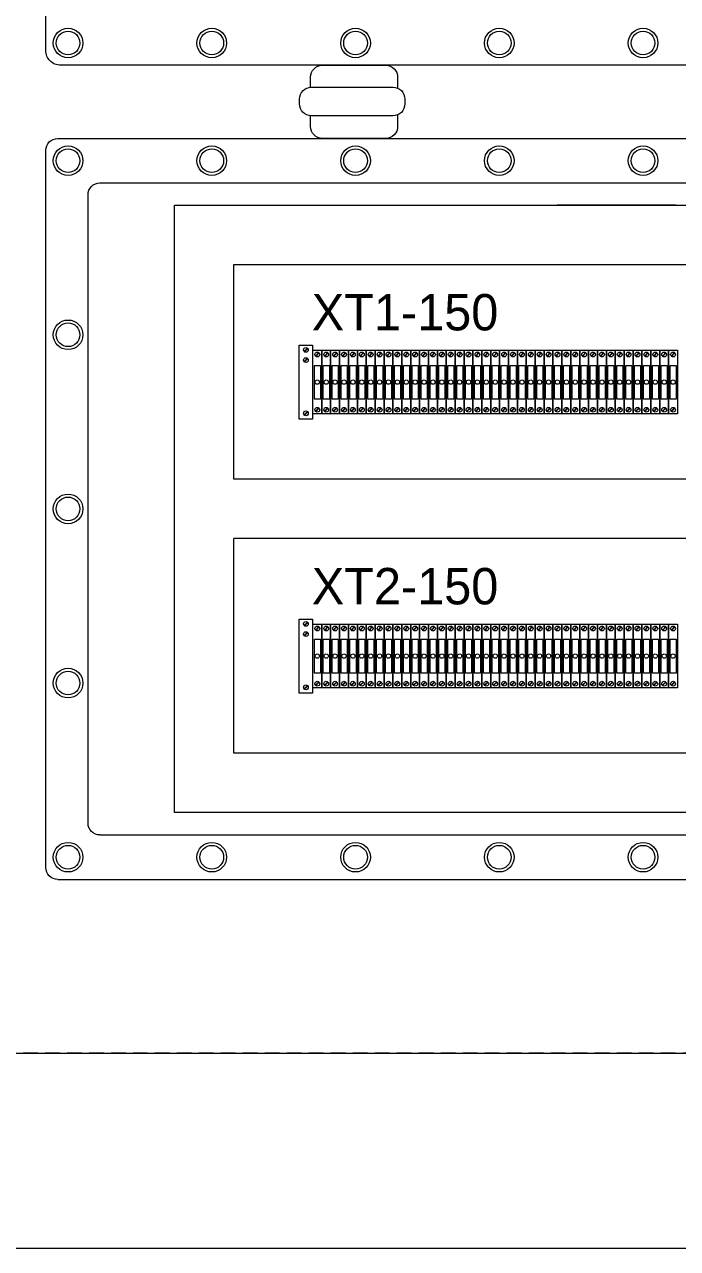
# Model space of a CAD drawing. Header units: millimetres. Extents: x 32721 to 72822, y 57624 to 123188.
# Drawn here: x 37730.1 to 37952.8, y 64730.5 to 65148 of the extents above; entities that cross this region are included whole.
import ezdxf

# ---------------------------------------------------------------- set-up
doc = ezdxf.new("R2010")
doc.units = ezdxf.units.MM
doc.header["$LTSCALE"] = 10
doc.linetypes.add('DASHED', pattern=[0.75, 0.5, -0.25])
for name, color, linetype, lineweight in [('1轮廓实线层', 7, 'Continuous', 18), ('2细线层', 4, 'Continuous', 18), ('6文字层', 3, 'Continuous', 18), ('图框层', 7, 'Continuous', 18)]:
    doc.layers.add(name, color=color, linetype=linetype, lineweight=lineweight)
doc.styles.add('样式 1', font='SIMYOU.TTF', dxfattribs={"width": 0.75})

msp = doc.modelspace()

# ---------------------------------------------------------------- linework, layer by layer
at = {"layer": '1轮廓实线层'}
for p, q in [((37755.85, 65093.94), (38425.01, 65093.94)), ((37781.26, 65086.3), (38399.6, 65086.3)), ((37781.26, 64879.2), (37781.26, 65086.3)), ((37952.26, 65086.3), (37911.82, 65086.3)), ((37801.48, 64992.85), (37801.48, 65066.08)), ((37801.48, 65066.08), (38379.38, 65066.08)), ((38379.38, 64992.85), (37801.48, 64992.85)), ((38379.38, 64972.64), (37801.48, 64972.64)), ((37801.48, 64899.41), (37801.48, 64972.64)), ((38177.22, 64899.41), (37801.48, 64899.41)), ((38379.38, 64899.41), (37801.48, 64899.41)), ((38399.6, 64879.2), (37781.26, 64879.2)), ((37952.26, 64879.2), (37911.82, 64879.2)), ((37755.85, 64871.56), (38425.01, 64871.56)), ((37741.45, 64856.39), (38440.94, 64856.39))]:
    msp.add_line(p, q, dxfattribs=at)
at = {"layer": '1轮廓实线层', "lineweight": 13}
for p, q in [((37823.83, 65038.61), (37828.38, 65038.61)), ((37823.83, 65013.34), (37823.83, 65038.61)), ((37825.47, 65036.45), (37826.64, 65037.61)), ((37825.58, 65036.35), (37826.74, 65037.51)), ((37828.38, 65038.61), (37828.38, 65013.34)), ((37825.47, 65032.98), (37826.64, 65034.14)), ((37825.58, 65032.87), (37826.74, 65034.03)), ((37828.49, 65015.13), (37828.49, 65036.86)), ((37828.49, 65036.86), (37831.52, 65036.86)), ((37829.37, 65034.89), (37830.53, 65036.05)), ((37829.47, 65034.79), (37830.64, 65035.95)), ((37831.52, 65036.86), (37831.52, 65015.13)), ((37831.52, 65036.86), (37834.55, 65036.86)), ((37831.52, 65015.13), (37831.52, 65036.86)), ((37832.41, 65034.89), (37833.57, 65036.05)), ((37832.51, 65034.79), (37833.67, 65035.95)), ((37834.55, 65036.86), (37834.55, 65015.13)), ((37834.55, 65036.86), (37837.59, 65036.86)), ((37834.55, 65015.13), (37834.55, 65036.86)), ((37835.44, 65034.89), (37836.6, 65036.05)), ((37835.54, 65034.79), (37836.7, 65035.95)), ((37837.59, 65036.86), (37837.59, 65015.13)), ((37837.59, 65036.86), (37840.62, 65036.86)), ((37837.59, 65015.13), (37837.59, 65036.86)), ((37838.47, 65034.89), (37839.63, 65036.05)), ((37838.57, 65034.79), (37839.74, 65035.95)), ((37840.62, 65036.86), (37840.62, 65015.13)), ((37840.62, 65036.86), (37843.65, 65036.86)), ((37840.62, 65015.13), (37840.62, 65036.86)), ((37841.51, 65034.89), (37842.67, 65036.05)), ((37841.61, 65034.79), (37842.77, 65035.95)), ((37843.65, 65036.86), (37843.65, 65015.13)), ((37843.65, 65036.86), (37846.69, 65036.86)), ((37843.65, 65015.13), (37843.65, 65036.86)), ((37844.54, 65034.89), (37845.7, 65036.05)), ((37844.64, 65034.79), (37845.8, 65035.95)), ((37846.69, 65036.86), (37846.69, 65015.13)), ((37846.69, 65036.86), (37849.72, 65036.86)), ((37846.69, 65015.13), (37846.69, 65036.86)), ((37847.57, 65034.89), (37848.73, 65036.05)), ((37847.67, 65034.79), (37848.84, 65035.95)), ((37849.72, 65036.86), (37849.72, 65015.13)), ((37849.72, 65036.86), (37852.75, 65036.86)), ((37849.72, 65015.13), (37849.72, 65036.86)), ((37850.61, 65034.89), (37851.77, 65036.05)), ((37850.71, 65034.79), (37851.87, 65035.95)), ((37852.75, 65036.86), (37852.75, 65015.13)), ((37852.75, 65036.86), (37855.79, 65036.86)), ((37852.75, 65015.13), (37852.75, 65036.86)), ((37853.64, 65034.89), (37854.8, 65036.05)), ((37853.74, 65034.79), (37854.9, 65035.95)), ((37855.79, 65036.86), (37855.79, 65015.13)), ((37855.79, 65036.86), (37858.82, 65036.86)), ((37855.79, 65015.13), (37855.79, 65036.86)), ((37856.67, 65034.89), (37857.83, 65036.05)), ((37856.77, 65034.79), (37857.93, 65035.95)), ((37858.82, 65036.86), (37858.82, 65015.13)), ((37858.82, 65036.86), (37861.85, 65036.86)), ((37858.82, 65015.13), (37858.82, 65036.86)), ((37859.7, 65034.89), (37860.87, 65036.05)), ((37859.81, 65034.79), (37860.97, 65035.95)), ((37861.85, 65036.86), (37861.85, 65015.13)), ((37861.85, 65036.86), (37864.89, 65036.86)), ((37861.85, 65015.13), (37861.85, 65036.86)), ((37862.74, 65034.89), (37863.9, 65036.05)), ((37862.84, 65034.79), (37864, 65035.95)), ((37864.89, 65036.86), (37864.89, 65015.13)), ((37864.89, 65036.86), (37867.92, 65036.86)), ((37864.89, 65015.13), (37864.89, 65036.86)), ((37865.77, 65034.89), (37866.93, 65036.05)), ((37865.87, 65034.79), (37867.03, 65035.95)), ((37867.92, 65036.86), (37867.92, 65015.13)), ((37867.92, 65036.86), (37870.95, 65036.86)), ((37867.92, 65015.13), (37867.92, 65036.86)), ((37868.8, 65034.89), (37869.97, 65036.05)), ((37868.91, 65034.79), (37870.07, 65035.95)), ((37870.95, 65036.86), (37870.95, 65015.13)), ((37870.95, 65036.86), (37873.98, 65036.86)), ((37870.95, 65015.13), (37870.95, 65036.86)), ((37871.84, 65034.89), (37873, 65036.05)), ((37871.94, 65034.79), (37873.1, 65035.95)), ((37873.98, 65036.86), (37873.98, 65015.13)), ((37873.99, 65036.86), (37877.02, 65036.86)), ((37873.99, 65015.13), (37873.99, 65036.86)), ((37874.87, 65034.89), (37876.03, 65036.05)), ((37874.97, 65034.79), (37876.13, 65035.95)), ((37877.02, 65036.86), (37877.02, 65015.13)), ((37877.02, 65036.86), (37880.05, 65036.86)), ((37877.02, 65015.13), (37877.02, 65036.86)), ((37877.9, 65034.89), (37879.06, 65036.05)), ((37878.01, 65034.79), (37879.17, 65035.95)), ((37880.05, 65036.86), (37880.05, 65015.13)), ((37880.05, 65036.86), (37883.08, 65036.86)), ((37880.05, 65015.13), (37880.05, 65036.86)), ((37880.94, 65034.89), (37882.1, 65036.05)), ((37881.04, 65034.79), (37882.2, 65035.95)), ((37883.08, 65036.86), (37883.08, 65015.13)), ((37883.09, 65036.86), (37886.12, 65036.86)), ((37883.09, 65015.13), (37883.09, 65036.86)), ((37883.97, 65034.89), (37885.13, 65036.05)), ((37884.07, 65034.79), (37885.23, 65035.95)), ((37886.12, 65036.86), (37886.12, 65015.13)), ((37886.12, 65036.86), (37889.15, 65036.86)), ((37886.12, 65015.13), (37886.12, 65036.86)), ((37887, 65034.89), (37888.16, 65036.05)), ((37887.1, 65034.79), (37888.27, 65035.95)), ((37889.15, 65036.86), (37889.15, 65015.13)), ((37889.15, 65036.86), (37892.18, 65036.86)), ((37889.15, 65015.13), (37889.15, 65036.86)), ((37890.04, 65034.89), (37891.2, 65036.05)), ((37890.14, 65034.79), (37891.3, 65035.95)), ((37892.18, 65036.86), (37892.18, 65015.13)), ((37892.18, 65036.86), (37895.22, 65036.86)), ((37892.18, 65015.13), (37892.18, 65036.86)), ((37893.07, 65034.89), (37894.23, 65036.05)), ((37893.17, 65034.79), (37894.33, 65035.95)), ((37895.22, 65036.86), (37895.22, 65015.13)), ((37895.22, 65036.86), (37898.25, 65036.86)), ((37895.22, 65015.13), (37895.22, 65036.86)), ((37896.1, 65034.89), (37897.26, 65036.05)), ((37896.2, 65034.79), (37897.37, 65035.95)), ((37898.25, 65036.86), (37898.25, 65015.13)), ((37898.25, 65036.86), (37901.28, 65036.86)), ((37898.25, 65015.13), (37898.25, 65036.86)), ((37899.14, 65034.89), (37900.3, 65036.05)), ((37899.24, 65034.79), (37900.4, 65035.95)), ((37901.28, 65036.86), (37901.28, 65015.13)), ((37901.28, 65036.86), (37904.32, 65036.86)), ((37901.28, 65015.13), (37901.28, 65036.86)), ((37902.17, 65034.89), (37903.33, 65036.05)), ((37902.27, 65034.79), (37903.43, 65035.95)), ((37904.32, 65036.86), (37904.32, 65015.13)), ((37904.32, 65036.86), (37907.35, 65036.86)), ((37904.32, 65015.13), (37904.32, 65036.86)), ((37905.2, 65034.89), (37906.36, 65036.05)), ((37905.3, 65034.79), (37906.47, 65035.95)), ((37907.35, 65036.86), (37907.35, 65015.13)), ((37907.35, 65036.86), (37910.38, 65036.86)), ((37907.35, 65015.13), (37907.35, 65036.86)), ((37908.23, 65034.89), (37909.4, 65036.05)), ((37908.34, 65034.79), (37909.5, 65035.95)), ((37910.38, 65036.86), (37910.38, 65015.13)), ((37910.38, 65036.86), (37913.42, 65036.86)), ((37910.38, 65015.13), (37910.38, 65036.86)), ((37911.27, 65034.89), (37912.43, 65036.05)), ((37911.37, 65034.79), (37912.53, 65035.95)), ((37913.42, 65036.86), (37913.42, 65015.13)), ((37913.42, 65036.86), (37916.45, 65036.86)), ((37913.42, 65015.13), (37913.42, 65036.86)), ((37914.3, 65034.89), (37915.46, 65036.05)), ((37914.4, 65034.79), (37915.56, 65035.95)), ((37916.45, 65036.86), (37916.45, 65015.13)), ((37916.45, 65036.86), (37919.48, 65036.86)), ((37916.45, 65015.13), (37916.45, 65036.86)), ((37917.33, 65034.89), (37918.5, 65036.05)), ((37917.44, 65034.79), (37918.6, 65035.95)), ((37919.48, 65036.86), (37919.48, 65015.13)), ((37919.48, 65036.86), (37922.52, 65036.86)), ((37919.48, 65015.13), (37919.48, 65036.86)), ((37920.37, 65034.89), (37921.53, 65036.05)), ((37920.47, 65034.79), (37921.63, 65035.95)), ((37922.52, 65036.86), (37922.52, 65015.13)), ((37922.52, 65036.86), (37925.55, 65036.86)), ((37922.52, 65015.13), (37922.52, 65036.86)), ((37923.4, 65034.89), (37924.56, 65036.05)), ((37923.5, 65034.79), (37924.66, 65035.95)), ((37925.55, 65036.86), (37925.55, 65015.13)), ((37925.55, 65036.86), (37928.58, 65036.86)), ((37925.55, 65015.13), (37925.55, 65036.86)), ((37926.43, 65034.89), (37927.6, 65036.05)), ((37926.54, 65034.79), (37927.7, 65035.95)), ((37928.58, 65036.86), (37928.58, 65015.13)), ((37928.58, 65036.86), (37931.61, 65036.86)), ((37928.58, 65015.13), (37928.58, 65036.86)), ((37929.47, 65034.89), (37930.63, 65036.05)), ((37929.57, 65034.79), (37930.73, 65035.95)), ((37931.61, 65036.86), (37931.61, 65015.13)), ((37931.62, 65036.86), (37934.65, 65036.86)), ((37931.62, 65015.13), (37931.62, 65036.86)), ((37932.5, 65034.89), (37933.66, 65036.05)), ((37932.6, 65034.79), (37933.76, 65035.95)), ((37934.65, 65036.86), (37934.65, 65015.13)), ((37934.65, 65036.86), (37937.68, 65036.86)), ((37934.65, 65015.13), (37934.65, 65036.86)), ((37935.53, 65034.89), (37936.69, 65036.05)), ((37935.64, 65034.79), (37936.8, 65035.95)), ((37937.68, 65036.86), (37937.68, 65015.13)), ((37937.68, 65036.86), (37940.71, 65036.86)), ((37937.68, 65015.13), (37937.68, 65036.86)), ((37938.57, 65034.89), (37939.73, 65036.05)), ((37938.67, 65034.79), (37939.83, 65035.95)), ((37940.71, 65036.86), (37940.71, 65015.13)), ((37940.71, 65036.86), (37943.75, 65036.86)), ((37940.71, 65015.13), (37940.71, 65036.86)), ((37941.6, 65034.89), (37942.76, 65036.05)), ((37941.7, 65034.79), (37942.86, 65035.95)), ((37943.75, 65036.86), (37943.75, 65015.13)), ((37943.75, 65036.86), (37946.78, 65036.86)), ((37943.75, 65015.13), (37943.75, 65036.86)), ((37944.63, 65034.89), (37945.79, 65036.05)), ((37944.73, 65034.79), (37945.9, 65035.95)), ((37946.78, 65036.86), (37946.78, 65015.13)), ((37946.78, 65036.86), (37949.81, 65036.86)), ((37946.78, 65015.13), (37946.78, 65036.86)), ((37947.67, 65034.89), (37948.83, 65036.05)), ((37947.77, 65034.79), (37948.93, 65035.95)), ((37949.81, 65036.86), (37949.81, 65015.13)), ((37949.81, 65036.86), (37952.85, 65036.86)), ((37949.81, 65015.13), (37949.81, 65036.86)), ((37950.7, 65034.89), (37951.86, 65036.05)), ((37950.8, 65034.79), (37951.96, 65035.95)), ((37952.85, 65036.86), (37952.85, 65015.13)), ((37829.37, 65016.04), (37830.53, 65017.2)), ((37829.47, 65015.94), (37830.64, 65017.1)), ((37832.41, 65016.04), (37833.57, 65017.2)), ((37832.51, 65015.94), (37833.67, 65017.1)), ((37835.44, 65016.04), (37836.6, 65017.2)), ((37835.54, 65015.94), (37836.7, 65017.1)), ((37838.47, 65016.04), (37839.63, 65017.2)), ((37838.57, 65015.94), (37839.74, 65017.1)), ((37841.51, 65016.04), (37842.67, 65017.2)), ((37841.61, 65015.94), (37842.77, 65017.1)), ((37844.54, 65016.04), (37845.7, 65017.2)), ((37844.64, 65015.94), (37845.8, 65017.1)), ((37847.57, 65016.04), (37848.73, 65017.2)), ((37847.67, 65015.94), (37848.84, 65017.1)), ((37850.61, 65016.04), (37851.77, 65017.2)), ((37850.71, 65015.94), (37851.87, 65017.1)), ((37853.64, 65016.04), (37854.8, 65017.2)), ((37853.74, 65015.94), (37854.9, 65017.1)), ((37856.67, 65016.04), (37857.83, 65017.2)), ((37856.77, 65015.94), (37857.93, 65017.1)), ((37859.7, 65016.04), (37860.87, 65017.2)), ((37859.81, 65015.94), (37860.97, 65017.1)), ((37862.74, 65016.04), (37863.9, 65017.2)), ((37862.84, 65015.94), (37864, 65017.1)), ((37865.77, 65016.04), (37866.93, 65017.2)), ((37865.87, 65015.94), (37867.03, 65017.1)), ((37868.8, 65016.04), (37869.97, 65017.2)), ((37868.91, 65015.94), (37870.07, 65017.1)), ((37871.84, 65016.04), (37873, 65017.2)), ((37871.94, 65015.94), (37873.1, 65017.1)), ((37874.87, 65016.04), (37876.03, 65017.2)), ((37874.97, 65015.94), (37876.13, 65017.1)), ((37877.9, 65016.04), (37879.06, 65017.2)), ((37878.01, 65015.94), (37879.17, 65017.1)), ((37880.94, 65016.04), (37882.1, 65017.2)), ((37881.04, 65015.94), (37882.2, 65017.1)), ((37883.97, 65016.04), (37885.13, 65017.2)), ((37884.07, 65015.94), (37885.23, 65017.1)), ((37887, 65016.04), (37888.16, 65017.2)), ((37887.1, 65015.94), (37888.27, 65017.1)), ((37890.04, 65016.04), (37891.2, 65017.2)), ((37890.14, 65015.94), (37891.3, 65017.1)), ((37893.07, 65016.04), (37894.23, 65017.2)), ((37893.17, 65015.94), (37894.33, 65017.1)), ((37896.1, 65016.04), (37897.26, 65017.2)), ((37896.2, 65015.94), (37897.37, 65017.1)), ((37899.14, 65016.04), (37900.3, 65017.2)), ((37899.24, 65015.94), (37900.4, 65017.1)), ((37902.17, 65016.04), (37903.33, 65017.2)), ((37902.27, 65015.94), (37903.43, 65017.1)), ((37905.2, 65016.04), (37906.36, 65017.2)), ((37905.3, 65015.94), (37906.47, 65017.1)), ((37908.23, 65016.04), (37909.4, 65017.2)), ((37908.34, 65015.94), (37909.5, 65017.1)), ((37911.27, 65016.04), (37912.43, 65017.2)), ((37911.37, 65015.94), (37912.53, 65017.1)), ((37914.3, 65016.04), (37915.46, 65017.2)), ((37914.4, 65015.94), (37915.56, 65017.1)), ((37917.33, 65016.04), (37918.5, 65017.2)), ((37917.44, 65015.94), (37918.6, 65017.1)), ((37920.37, 65016.04), (37921.53, 65017.2)), ((37920.47, 65015.94), (37921.63, 65017.1)), ((37923.4, 65016.04), (37924.56, 65017.2)), ((37923.5, 65015.94), (37924.66, 65017.1)), ((37926.43, 65016.04), (37927.6, 65017.2)), ((37926.54, 65015.94), (37927.7, 65017.1)), ((37929.47, 65016.04), (37930.63, 65017.2)), ((37929.57, 65015.94), (37930.73, 65017.1)), ((37932.5, 65016.04), (37933.66, 65017.2)), ((37932.6, 65015.94), (37933.76, 65017.1)), ((37935.53, 65016.04), (37936.69, 65017.2)), ((37935.64, 65015.94), (37936.8, 65017.1)), ((37938.57, 65016.04), (37939.73, 65017.2)), ((37938.67, 65015.94), (37939.83, 65017.1)), ((37941.6, 65016.04), (37942.76, 65017.2)), ((37941.7, 65015.94), (37942.86, 65017.1)), ((37944.63, 65016.04), (37945.79, 65017.2)), ((37944.73, 65015.94), (37945.9, 65017.1)), ((37947.67, 65016.04), (37948.83, 65017.2)), ((37947.77, 65015.94), (37948.93, 65017.1)), ((37950.7, 65016.04), (37951.86, 65017.2)), ((37950.8, 65015.94), (37951.96, 65017.1)), ((37828.38, 65013.34), (37823.83, 65013.34)), ((37825.47, 65014.81), (37826.64, 65015.97)), ((37825.58, 65014.71), (37826.74, 65015.87)), ((37831.52, 65015.13), (37828.49, 65015.13)), ((37834.55, 65015.13), (37831.52, 65015.13)), ((37837.59, 65015.13), (37834.55, 65015.13)), ((37840.62, 65015.13), (37837.59, 65015.13)), ((37843.65, 65015.13), (37840.62, 65015.13)), ((37846.69, 65015.13), (37843.65, 65015.13)), ((37849.72, 65015.13), (37846.69, 65015.13)), ((37852.75, 65015.13), (37849.72, 65015.13)), ((37855.79, 65015.13), (37852.75, 65015.13)), ((37858.82, 65015.13), (37855.79, 65015.13)), ((37861.85, 65015.13), (37858.82, 65015.13)), ((37864.89, 65015.13), (37861.85, 65015.13)), ((37867.92, 65015.13), (37864.89, 65015.13)), ((37870.95, 65015.13), (37867.92, 65015.13)), ((37873.98, 65015.13), (37870.95, 65015.13)), ((37877.02, 65015.13), (37873.99, 65015.13)), ((37880.05, 65015.13), (37877.02, 65015.13)), ((37883.08, 65015.13), (37880.05, 65015.13)), ((37886.12, 65015.13), (37883.09, 65015.13)), ((37889.15, 65015.13), (37886.12, 65015.13)), ((37892.18, 65015.13), (37889.15, 65015.13)), ((37895.22, 65015.13), (37892.18, 65015.13)), ((37898.25, 65015.13), (37895.22, 65015.13)), ((37901.28, 65015.13), (37898.25, 65015.13)), ((37904.32, 65015.13), (37901.28, 65015.13)), ((37907.35, 65015.13), (37904.32, 65015.13)), ((37910.38, 65015.13), (37907.35, 65015.13)), ((37913.42, 65015.13), (37910.38, 65015.13)), ((37916.45, 65015.13), (37913.42, 65015.13)), ((37919.48, 65015.13), (37916.45, 65015.13)), ((37922.52, 65015.13), (37919.48, 65015.13)), ((37925.55, 65015.13), (37922.52, 65015.13)), ((37928.58, 65015.13), (37925.55, 65015.13)), ((37931.61, 65015.13), (37928.58, 65015.13)), ((37934.65, 65015.13), (37931.62, 65015.13)), ((37937.68, 65015.13), (37934.65, 65015.13)), ((37940.71, 65015.13), (37937.68, 65015.13)), ((37943.75, 65015.13), (37940.71, 65015.13)), ((37946.78, 65015.13), (37943.75, 65015.13)), ((37949.81, 65015.13), (37946.78, 65015.13)), ((37952.85, 65015.13), (37949.81, 65015.13)), ((37823.83, 64945.16), (37828.38, 64945.16)), ((37823.83, 64919.89), (37823.83, 64945.16)), ((37825.47, 64943.01), (37826.64, 64944.17)), ((37825.58, 64942.91), (37826.74, 64944.07)), ((37828.38, 64945.16), (37828.38, 64919.89)), ((37828.49, 64921.69), (37828.49, 64943.42)), ((37828.49, 64943.42), (37831.52, 64943.42)), ((37829.37, 64941.45), (37830.53, 64942.61)), ((37829.47, 64941.34), (37830.64, 64942.51)), ((37831.52, 64943.42), (37831.52, 64921.69)), ((37831.52, 64943.42), (37834.55, 64943.42)), ((37831.52, 64921.69), (37831.52, 64943.42)), ((37832.41, 64941.45), (37833.57, 64942.61)), ((37832.51, 64941.34), (37833.67, 64942.51)), ((37834.55, 64943.42), (37834.55, 64921.69)), ((37834.55, 64943.42), (37837.59, 64943.42)), ((37834.55, 64921.69), (37834.55, 64943.42)), ((37835.44, 64941.45), (37836.6, 64942.61)), ((37835.54, 64941.34), (37836.7, 64942.51)), ((37837.59, 64943.42), (37837.59, 64921.69)), ((37837.59, 64943.42), (37840.62, 64943.42)), ((37837.59, 64921.69), (37837.59, 64943.42)), ((37838.47, 64941.45), (37839.63, 64942.61)), ((37838.57, 64941.34), (37839.74, 64942.51)), ((37840.62, 64943.42), (37840.62, 64921.69)), ((37840.62, 64943.42), (37843.65, 64943.42)), ((37840.62, 64921.69), (37840.62, 64943.42)), ((37841.51, 64941.45), (37842.67, 64942.61)), ((37841.61, 64941.34), (37842.77, 64942.51)), ((37843.65, 64943.42), (37843.65, 64921.69)), ((37843.65, 64943.42), (37846.69, 64943.42)), ((37843.65, 64921.69), (37843.65, 64943.42)), ((37844.54, 64941.45), (37845.7, 64942.61)), ((37844.64, 64941.34), (37845.8, 64942.51)), ((37846.69, 64943.42), (37846.69, 64921.69)), ((37846.69, 64943.42), (37849.72, 64943.42)), ((37846.69, 64921.69), (37846.69, 64943.42)), ((37847.57, 64941.45), (37848.73, 64942.61)), ((37847.67, 64941.34), (37848.84, 64942.51)), ((37849.72, 64943.42), (37849.72, 64921.69)), ((37849.72, 64943.42), (37852.75, 64943.42)), ((37849.72, 64921.69), (37849.72, 64943.42)), ((37850.61, 64941.45), (37851.77, 64942.61)), ((37850.71, 64941.34), (37851.87, 64942.51)), ((37852.75, 64943.42), (37852.75, 64921.69)), ((37852.75, 64943.42), (37855.79, 64943.42)), ((37852.75, 64921.69), (37852.75, 64943.42)), ((37853.64, 64941.45), (37854.8, 64942.61)), ((37853.74, 64941.34), (37854.9, 64942.51)), ((37855.79, 64943.42), (37855.79, 64921.69)), ((37855.79, 64943.42), (37858.82, 64943.42)), ((37855.79, 64921.69), (37855.79, 64943.42)), ((37856.67, 64941.45), (37857.83, 64942.61)), ((37856.77, 64941.34), (37857.93, 64942.51)), ((37858.82, 64943.42), (37858.82, 64921.69)), ((37858.82, 64943.42), (37861.85, 64943.42)), ((37858.82, 64921.69), (37858.82, 64943.42)), ((37859.7, 64941.45), (37860.87, 64942.61)), ((37859.81, 64941.34), (37860.97, 64942.51)), ((37861.85, 64943.42), (37861.85, 64921.69)), ((37861.85, 64943.42), (37864.89, 64943.42)), ((37861.85, 64921.69), (37861.85, 64943.42)), ((37862.74, 64941.45), (37863.9, 64942.61)), ((37862.84, 64941.34), (37864, 64942.51)), ((37864.89, 64943.42), (37864.89, 64921.69)), ((37864.89, 64943.42), (37867.92, 64943.42)), ((37864.89, 64921.69), (37864.89, 64943.42)), ((37865.77, 64941.45), (37866.93, 64942.61)), ((37865.87, 64941.34), (37867.03, 64942.51)), ((37867.92, 64943.42), (37867.92, 64921.69)), ((37867.92, 64943.42), (37870.95, 64943.42)), ((37867.92, 64921.69), (37867.92, 64943.42)), ((37868.8, 64941.45), (37869.97, 64942.61)), ((37868.91, 64941.34), (37870.07, 64942.51)), ((37870.95, 64943.42), (37870.95, 64921.69)), ((37870.95, 64943.42), (37873.98, 64943.42)), ((37870.95, 64921.69), (37870.95, 64943.42)), ((37871.84, 64941.45), (37873, 64942.61)), ((37871.94, 64941.34), (37873.1, 64942.51)), ((37873.98, 64943.42), (37873.98, 64921.69)), ((37873.99, 64943.42), (37877.02, 64943.42)), ((37873.99, 64921.69), (37873.99, 64943.42)), ((37874.87, 64941.45), (37876.03, 64942.61)), ((37874.97, 64941.34), (37876.13, 64942.51)), ((37877.02, 64943.42), (37877.02, 64921.69)), ((37877.02, 64943.42), (37880.05, 64943.42)), ((37877.02, 64921.69), (37877.02, 64943.42)), ((37877.9, 64941.45), (37879.06, 64942.61)), ((37878.01, 64941.34), (37879.17, 64942.51)), ((37880.05, 64943.42), (37880.05, 64921.69)), ((37880.05, 64943.42), (37883.08, 64943.42)), ((37880.05, 64921.69), (37880.05, 64943.42)), ((37880.94, 64941.45), (37882.1, 64942.61)), ((37881.04, 64941.34), (37882.2, 64942.51)), ((37883.08, 64943.42), (37883.08, 64921.69)), ((37883.09, 64943.42), (37886.12, 64943.42)), ((37883.09, 64921.69), (37883.09, 64943.42)), ((37883.97, 64941.45), (37885.13, 64942.61)), ((37884.07, 64941.34), (37885.23, 64942.51)), ((37886.12, 64943.42), (37886.12, 64921.69)), ((37886.12, 64943.42), (37889.15, 64943.42)), ((37886.12, 64921.69), (37886.12, 64943.42)), ((37887, 64941.45), (37888.16, 64942.61)), ((37887.1, 64941.34), (37888.27, 64942.51)), ((37889.15, 64943.42), (37889.15, 64921.69)), ((37889.15, 64943.42), (37892.18, 64943.42)), ((37889.15, 64921.69), (37889.15, 64943.42)), ((37890.04, 64941.45), (37891.2, 64942.61)), ((37890.14, 64941.34), (37891.3, 64942.51)), ((37892.18, 64943.42), (37892.18, 64921.69)), ((37892.18, 64943.42), (37895.22, 64943.42)), ((37892.18, 64921.69), (37892.18, 64943.42)), ((37893.07, 64941.45), (37894.23, 64942.61)), ((37893.17, 64941.34), (37894.33, 64942.51)), ((37895.22, 64943.42), (37895.22, 64921.69)), ((37895.22, 64943.42), (37898.25, 64943.42)), ((37895.22, 64921.69), (37895.22, 64943.42)), ((37896.1, 64941.45), (37897.26, 64942.61)), ((37896.2, 64941.34), (37897.37, 64942.51)), ((37898.25, 64943.42), (37898.25, 64921.69)), ((37898.25, 64943.42), (37901.28, 64943.42)), ((37898.25, 64921.69), (37898.25, 64943.42)), ((37899.14, 64941.45), (37900.3, 64942.61)), ((37899.24, 64941.34), (37900.4, 64942.51)), ((37901.28, 64943.42), (37901.28, 64921.69)), ((37901.28, 64943.42), (37904.32, 64943.42)), ((37901.28, 64921.69), (37901.28, 64943.42)), ((37902.17, 64941.45), (37903.33, 64942.61)), ((37902.27, 64941.34), (37903.43, 64942.51)), ((37904.32, 64943.42), (37904.32, 64921.69)), ((37904.32, 64943.42), (37907.35, 64943.42)), ((37904.32, 64921.69), (37904.32, 64943.42)), ((37905.2, 64941.45), (37906.36, 64942.61)), ((37905.3, 64941.34), (37906.47, 64942.51)), ((37907.35, 64943.42), (37907.35, 64921.69)), ((37907.35, 64943.42), (37910.38, 64943.42)), ((37907.35, 64921.69), (37907.35, 64943.42)), ((37908.23, 64941.45), (37909.4, 64942.61)), ((37908.34, 64941.34), (37909.5, 64942.51)), ((37910.38, 64943.42), (37910.38, 64921.69)), ((37910.38, 64943.42), (37913.42, 64943.42)), ((37910.38, 64921.69), (37910.38, 64943.42)), ((37911.27, 64941.45), (37912.43, 64942.61)), ((37911.37, 64941.34), (37912.53, 64942.51)), ((37913.42, 64943.42), (37913.42, 64921.69)), ((37913.42, 64943.42), (37916.45, 64943.42)), ((37913.42, 64921.69), (37913.42, 64943.42)), ((37914.3, 64941.45), (37915.46, 64942.61)), ((37914.4, 64941.34), (37915.56, 64942.51)), ((37916.45, 64943.42), (37916.45, 64921.69)), ((37916.45, 64943.42), (37919.48, 64943.42)), ((37916.45, 64921.69), (37916.45, 64943.42)), ((37917.33, 64941.45), (37918.5, 64942.61)), ((37917.44, 64941.34), (37918.6, 64942.51)), ((37919.48, 64943.42), (37919.48, 64921.69)), ((37919.48, 64943.42), (37922.52, 64943.42)), ((37919.48, 64921.69), (37919.48, 64943.42)), ((37920.37, 64941.45), (37921.53, 64942.61)), ((37920.47, 64941.34), (37921.63, 64942.51)), ((37922.52, 64943.42), (37922.52, 64921.69)), ((37922.52, 64943.42), (37925.55, 64943.42)), ((37922.52, 64921.69), (37922.52, 64943.42)), ((37923.4, 64941.45), (37924.56, 64942.61)), ((37923.5, 64941.34), (37924.66, 64942.51)), ((37925.55, 64943.42), (37925.55, 64921.69)), ((37925.55, 64943.42), (37928.58, 64943.42)), ((37925.55, 64921.69), (37925.55, 64943.42)), ((37926.43, 64941.45), (37927.6, 64942.61)), ((37926.54, 64941.34), (37927.7, 64942.51)), ((37928.58, 64943.42), (37928.58, 64921.69)), ((37928.58, 64943.42), (37931.61, 64943.42)), ((37928.58, 64921.69), (37928.58, 64943.42)), ((37929.47, 64941.45), (37930.63, 64942.61)), ((37929.57, 64941.34), (37930.73, 64942.51)), ((37931.61, 64943.42), (37931.61, 64921.69)), ((37931.62, 64943.42), (37934.65, 64943.42)), ((37931.62, 64921.69), (37931.62, 64943.42)), ((37932.5, 64941.45), (37933.66, 64942.61)), ((37932.6, 64941.34), (37933.76, 64942.51)), ((37934.65, 64943.42), (37934.65, 64921.69)), ((37934.65, 64943.42), (37937.68, 64943.42)), ((37934.65, 64921.69), (37934.65, 64943.42)), ((37935.53, 64941.45), (37936.69, 64942.61)), ((37935.64, 64941.34), (37936.8, 64942.51)), ((37937.68, 64943.42), (37937.68, 64921.69)), ((37937.68, 64943.42), (37940.71, 64943.42)), ((37937.68, 64921.69), (37937.68, 64943.42)), ((37938.57, 64941.45), (37939.73, 64942.61)), ((37938.67, 64941.34), (37939.83, 64942.51)), ((37940.71, 64943.42), (37940.71, 64921.69)), ((37940.71, 64943.42), (37943.75, 64943.42)), ((37940.71, 64921.69), (37940.71, 64943.42)), ((37941.6, 64941.45), (37942.76, 64942.61)), ((37941.7, 64941.34), (37942.86, 64942.51)), ((37943.75, 64943.42), (37943.75, 64921.69)), ((37943.75, 64943.42), (37946.78, 64943.42)), ((37943.75, 64921.69), (37943.75, 64943.42)), ((37944.63, 64941.45), (37945.79, 64942.61)), ((37944.73, 64941.34), (37945.9, 64942.51)), ((37946.78, 64943.42), (37946.78, 64921.69)), ((37946.78, 64943.42), (37949.81, 64943.42)), ((37946.78, 64921.69), (37946.78, 64943.42)), ((37947.67, 64941.45), (37948.83, 64942.61)), ((37947.77, 64941.34), (37948.93, 64942.51)), ((37949.81, 64943.42), (37949.81, 64921.69)), ((37949.81, 64943.42), (37952.85, 64943.42)), ((37949.81, 64921.69), (37949.81, 64943.42)), ((37950.7, 64941.45), (37951.86, 64942.61)), ((37950.8, 64941.34), (37951.96, 64942.51)), ((37952.85, 64943.42), (37952.85, 64921.69)), ((37825.47, 64939.53), (37826.64, 64940.69)), ((37825.58, 64939.43), (37826.74, 64940.59)), ((37825.47, 64921.37), (37826.64, 64922.53)), ((37825.58, 64921.26), (37826.74, 64922.43)), ((37831.52, 64921.69), (37828.49, 64921.69)), ((37829.37, 64922.6), (37830.53, 64923.76)), ((37829.47, 64922.5), (37830.64, 64923.66)), ((37834.55, 64921.69), (37831.52, 64921.69)), ((37832.41, 64922.6), (37833.57, 64923.76)), ((37832.51, 64922.5), (37833.67, 64923.66)), ((37837.59, 64921.69), (37834.55, 64921.69)), ((37835.44, 64922.6), (37836.6, 64923.76)), ((37835.54, 64922.5), (37836.7, 64923.66)), ((37840.62, 64921.69), (37837.59, 64921.69)), ((37838.47, 64922.6), (37839.63, 64923.76)), ((37838.57, 64922.5), (37839.74, 64923.66)), ((37843.65, 64921.69), (37840.62, 64921.69)), ((37841.51, 64922.6), (37842.67, 64923.76)), ((37841.61, 64922.5), (37842.77, 64923.66)), ((37846.69, 64921.69), (37843.65, 64921.69)), ((37844.54, 64922.6), (37845.7, 64923.76)), ((37844.64, 64922.5), (37845.8, 64923.66)), ((37849.72, 64921.69), (37846.69, 64921.69)), ((37847.57, 64922.6), (37848.73, 64923.76)), ((37847.67, 64922.5), (37848.84, 64923.66)), ((37852.75, 64921.69), (37849.72, 64921.69)), ((37850.61, 64922.6), (37851.77, 64923.76)), ((37850.71, 64922.5), (37851.87, 64923.66)), ((37855.79, 64921.69), (37852.75, 64921.69)), ((37853.64, 64922.6), (37854.8, 64923.76)), ((37853.74, 64922.5), (37854.9, 64923.66)), ((37858.82, 64921.69), (37855.79, 64921.69)), ((37856.67, 64922.6), (37857.83, 64923.76)), ((37856.77, 64922.5), (37857.93, 64923.66)), ((37861.85, 64921.69), (37858.82, 64921.69)), ((37859.7, 64922.6), (37860.87, 64923.76)), ((37859.81, 64922.5), (37860.97, 64923.66)), ((37864.89, 64921.69), (37861.85, 64921.69)), ((37862.74, 64922.6), (37863.9, 64923.76)), ((37862.84, 64922.5), (37864, 64923.66)), ((37867.92, 64921.69), (37864.89, 64921.69)), ((37865.77, 64922.6), (37866.93, 64923.76)), ((37865.87, 64922.5), (37867.03, 64923.66)), ((37870.95, 64921.69), (37867.92, 64921.69)), ((37868.8, 64922.6), (37869.97, 64923.76)), ((37868.91, 64922.5), (37870.07, 64923.66)), ((37873.98, 64921.69), (37870.95, 64921.69)), ((37871.84, 64922.6), (37873, 64923.76)), ((37871.94, 64922.5), (37873.1, 64923.66)), ((37877.02, 64921.69), (37873.99, 64921.69)), ((37874.87, 64922.6), (37876.03, 64923.76)), ((37874.97, 64922.5), (37876.13, 64923.66)), ((37880.05, 64921.69), (37877.02, 64921.69)), ((37877.9, 64922.6), (37879.06, 64923.76)), ((37878.01, 64922.5), (37879.17, 64923.66)), ((37883.08, 64921.69), (37880.05, 64921.69)), ((37880.94, 64922.6), (37882.1, 64923.76)), ((37881.04, 64922.5), (37882.2, 64923.66)), ((37886.12, 64921.69), (37883.09, 64921.69)), ((37883.97, 64922.6), (37885.13, 64923.76)), ((37884.07, 64922.5), (37885.23, 64923.66)), ((37889.15, 64921.69), (37886.12, 64921.69)), ((37887, 64922.6), (37888.16, 64923.76)), ((37887.1, 64922.5), (37888.27, 64923.66)), ((37892.18, 64921.69), (37889.15, 64921.69)), ((37890.04, 64922.6), (37891.2, 64923.76)), ((37890.14, 64922.5), (37891.3, 64923.66)), ((37895.22, 64921.69), (37892.18, 64921.69)), ((37893.07, 64922.6), (37894.23, 64923.76)), ((37893.17, 64922.5), (37894.33, 64923.66)), ((37898.25, 64921.69), (37895.22, 64921.69)), ((37896.1, 64922.6), (37897.26, 64923.76)), ((37896.2, 64922.5), (37897.37, 64923.66)), ((37901.28, 64921.69), (37898.25, 64921.69)), ((37899.14, 64922.6), (37900.3, 64923.76)), ((37899.24, 64922.5), (37900.4, 64923.66)), ((37904.32, 64921.69), (37901.28, 64921.69)), ((37902.17, 64922.6), (37903.33, 64923.76)), ((37902.27, 64922.5), (37903.43, 64923.66)), ((37907.35, 64921.69), (37904.32, 64921.69)), ((37905.2, 64922.6), (37906.36, 64923.76)), ((37905.3, 64922.5), (37906.47, 64923.66)), ((37910.38, 64921.69), (37907.35, 64921.69)), ((37908.23, 64922.6), (37909.4, 64923.76)), ((37908.34, 64922.5), (37909.5, 64923.66)), ((37913.42, 64921.69), (37910.38, 64921.69)), ((37911.27, 64922.6), (37912.43, 64923.76)), ((37911.37, 64922.5), (37912.53, 64923.66)), ((37916.45, 64921.69), (37913.42, 64921.69)), ((37914.3, 64922.6), (37915.46, 64923.76)), ((37914.4, 64922.5), (37915.56, 64923.66)), ((37919.48, 64921.69), (37916.45, 64921.69)), ((37917.33, 64922.6), (37918.5, 64923.76)), ((37917.44, 64922.5), (37918.6, 64923.66)), ((37922.52, 64921.69), (37919.48, 64921.69)), ((37920.37, 64922.6), (37921.53, 64923.76)), ((37920.47, 64922.5), (37921.63, 64923.66)), ((37925.55, 64921.69), (37922.52, 64921.69)), ((37923.4, 64922.6), (37924.56, 64923.76)), ((37923.5, 64922.5), (37924.66, 64923.66)), ((37928.58, 64921.69), (37925.55, 64921.69)), ((37926.43, 64922.6), (37927.6, 64923.76)), ((37926.54, 64922.5), (37927.7, 64923.66)), ((37931.61, 64921.69), (37928.58, 64921.69)), ((37929.47, 64922.6), (37930.63, 64923.76)), ((37929.57, 64922.5), (37930.73, 64923.66)), ((37934.65, 64921.69), (37931.62, 64921.69)), ((37932.5, 64922.6), (37933.66, 64923.76)), ((37932.6, 64922.5), (37933.76, 64923.66)), ((37937.68, 64921.69), (37934.65, 64921.69)), ((37935.53, 64922.6), (37936.69, 64923.76)), ((37935.64, 64922.5), (37936.8, 64923.66)), ((37940.71, 64921.69), (37937.68, 64921.69)), ((37938.57, 64922.6), (37939.73, 64923.76)), ((37938.67, 64922.5), (37939.83, 64923.66)), ((37943.75, 64921.69), (37940.71, 64921.69)), ((37941.6, 64922.6), (37942.76, 64923.76)), ((37941.7, 64922.5), (37942.86, 64923.66)), ((37946.78, 64921.69), (37943.75, 64921.69)), ((37944.63, 64922.6), (37945.79, 64923.76)), ((37944.73, 64922.5), (37945.9, 64923.66)), ((37949.81, 64921.69), (37946.78, 64921.69)), ((37947.67, 64922.6), (37948.83, 64923.76)), ((37947.77, 64922.5), (37948.93, 64923.66)), ((37952.85, 64921.69), (37949.81, 64921.69)), ((37950.7, 64922.6), (37951.86, 64923.76)), ((37950.8, 64922.5), (37951.96, 64923.66)), ((37828.38, 64919.89), (37823.83, 64919.89))]:
    msp.add_line(p, q, dxfattribs=at)
at = {"layer": '1轮廓实线层', "linetype": 'DASHED'}
msp.add_lwpolyline([(37616.2, 65663.32), (38552.14, 65663.32), (38552.14, 64797.17), (37616.2, 64797.17)], close=True, dxfattribs=at)
at = {"layer": '1轮廓实线层'}
for points in [[(38439.93, 65134.07), (37742.46, 65134.07, -0.414214), (37737.41, 65139.13), (37737.41, 65533.35, -0.414214), (37742.46, 65538.4)], [(37827.69, 65126.59), (37827.69, 65130.03, -0.414214), (37831.74, 65134.07), (37853.34, 65134.07, -0.414214), (37857.38, 65130.03), (37857.38, 65126.28)], [(37857.38, 65117.14), (37857.38, 65113.14, -0.414214), (37853.34, 65109.1), (37831.74, 65109.1, -0.414214), (37827.69, 65113.14), (37827.69, 65116.83)], [(37741.45, 64856.39, -0.414214), (37737.41, 64860.44), (37737.41, 65105.06, -0.414214), (37741.45, 65109.1), (38148.26, 65109.1)], [(37755.85, 64871.56, -0.414214), (37751.8, 64875.6), (37751.8, 65089.89, -0.414214), (37755.85, 65093.94)]]:
    msp.add_lwpolyline(points, format="xyb", dxfattribs=at)
msp.add_lwpolyline([(37823.96, 65122.56, -0.414214), (37828, 65126.6), (37855.81, 65126.6, -0.414214), (37859.85, 65122.56), (37859.85, 65120.86, -0.414214), (37855.81, 65116.82), (37828, 65116.82, -0.414214), (37823.96, 65120.86)], format="xyb", close=True, dxfattribs=at)
at = {"layer": '1轮廓实线层', "lineweight": 13}
for points in [[(37829.01, 65031.72), (37831.07, 65031.72), (37831.07, 65020.22), (37829.01, 65020.22)], [(37832.04, 65031.72), (37834.11, 65031.72), (37834.11, 65020.22), (37832.04, 65020.22)], [(37835.08, 65031.72), (37837.14, 65031.72), (37837.14, 65020.22), (37835.08, 65020.22)], [(37838.11, 65031.72), (37840.17, 65031.72), (37840.17, 65020.22), (37838.11, 65020.22)], [(37841.14, 65031.72), (37843.21, 65031.72), (37843.21, 65020.22), (37841.14, 65020.22)], [(37844.18, 65031.72), (37846.24, 65031.72), (37846.24, 65020.22), (37844.18, 65020.22)], [(37847.21, 65031.72), (37849.27, 65031.72), (37849.27, 65020.22), (37847.21, 65020.22)], [(37850.24, 65031.72), (37852.31, 65031.72), (37852.31, 65020.22), (37850.24, 65020.22)], [(37853.28, 65031.72), (37855.34, 65031.72), (37855.34, 65020.22), (37853.28, 65020.22)], [(37856.31, 65031.72), (37858.37, 65031.72), (37858.37, 65020.22), (37856.31, 65020.22)], [(37859.34, 65031.72), (37861.41, 65031.72), (37861.41, 65020.22), (37859.34, 65020.22)], [(37862.38, 65031.72), (37864.44, 65031.72), (37864.44, 65020.22), (37862.38, 65020.22)], [(37865.41, 65031.72), (37867.47, 65031.72), (37867.47, 65020.22), (37865.41, 65020.22)], [(37868.44, 65031.72), (37870.5, 65031.72), (37870.5, 65020.22), (37868.44, 65020.22)], [(37871.48, 65031.72), (37873.54, 65031.72), (37873.54, 65020.22), (37871.48, 65020.22)], [(37874.51, 65031.72), (37876.57, 65031.72), (37876.57, 65020.22), (37874.51, 65020.22)], [(37877.54, 65031.72), (37879.6, 65031.72), (37879.6, 65020.22), (37877.54, 65020.22)], [(37880.57, 65031.72), (37882.64, 65031.72), (37882.64, 65020.22), (37880.57, 65020.22)], [(37883.61, 65031.72), (37885.67, 65031.72), (37885.67, 65020.22), (37883.61, 65020.22)], [(37886.64, 65031.72), (37888.7, 65031.72), (37888.7, 65020.22), (37886.64, 65020.22)], [(37889.67, 65031.72), (37891.74, 65031.72), (37891.74, 65020.22), (37889.67, 65020.22)], [(37892.71, 65031.72), (37894.77, 65031.72), (37894.77, 65020.22), (37892.71, 65020.22)], [(37895.74, 65031.72), (37897.8, 65031.72), (37897.8, 65020.22), (37895.74, 65020.22)], [(37898.77, 65031.72), (37900.84, 65031.72), (37900.84, 65020.22), (37898.77, 65020.22)], [(37901.81, 65031.72), (37903.87, 65031.72), (37903.87, 65020.22), (37901.81, 65020.22)], [(37904.84, 65031.72), (37906.9, 65031.72), (37906.9, 65020.22), (37904.84, 65020.22)], [(37907.87, 65031.72), (37909.94, 65031.72), (37909.94, 65020.22), (37907.87, 65020.22)], [(37910.91, 65031.72), (37912.97, 65031.72), (37912.97, 65020.22), (37910.91, 65020.22)], [(37913.94, 65031.72), (37916, 65031.72), (37916, 65020.22), (37913.94, 65020.22)], [(37916.97, 65031.72), (37919.03, 65031.72), (37919.03, 65020.22), (37916.97, 65020.22)], [(37920.01, 65031.72), (37922.07, 65031.72), (37922.07, 65020.22), (37920.01, 65020.22)], [(37923.04, 65031.72), (37925.1, 65031.72), (37925.1, 65020.22), (37923.04, 65020.22)], [(37926.07, 65031.72), (37928.13, 65031.72), (37928.13, 65020.22), (37926.07, 65020.22)], [(37929.11, 65031.72), (37931.17, 65031.72), (37931.17, 65020.22), (37929.11, 65020.22)], [(37932.14, 65031.72), (37934.2, 65031.72), (37934.2, 65020.22), (37932.14, 65020.22)], [(37935.17, 65031.72), (37937.23, 65031.72), (37937.23, 65020.22), (37935.17, 65020.22)], [(37938.2, 65031.72), (37940.27, 65031.72), (37940.27, 65020.22), (37938.2, 65020.22)], [(37941.24, 65031.72), (37943.3, 65031.72), (37943.3, 65020.22), (37941.24, 65020.22)], [(37944.27, 65031.72), (37946.33, 65031.72), (37946.33, 65020.22), (37944.27, 65020.22)], [(37947.3, 65031.72), (37949.37, 65031.72), (37949.37, 65020.22), (37947.3, 65020.22)], [(37950.34, 65031.72), (37952.4, 65031.72), (37952.4, 65020.22), (37950.34, 65020.22)], [(37829.01, 64938.28), (37831.07, 64938.28), (37831.07, 64926.78), (37829.01, 64926.78)], [(37832.04, 64938.28), (37834.11, 64938.28), (37834.11, 64926.78), (37832.04, 64926.78)], [(37835.08, 64938.28), (37837.14, 64938.28), (37837.14, 64926.78), (37835.08, 64926.78)], [(37838.11, 64938.28), (37840.17, 64938.28), (37840.17, 64926.78), (37838.11, 64926.78)], [(37841.14, 64938.28), (37843.21, 64938.28), (37843.21, 64926.78), (37841.14, 64926.78)], [(37844.18, 64938.28), (37846.24, 64938.28), (37846.24, 64926.78), (37844.18, 64926.78)], [(37847.21, 64938.28), (37849.27, 64938.28), (37849.27, 64926.78), (37847.21, 64926.78)], [(37850.24, 64938.28), (37852.31, 64938.28), (37852.31, 64926.78), (37850.24, 64926.78)], [(37853.28, 64938.28), (37855.34, 64938.28), (37855.34, 64926.78), (37853.28, 64926.78)], [(37856.31, 64938.28), (37858.37, 64938.28), (37858.37, 64926.78), (37856.31, 64926.78)], [(37859.34, 64938.28), (37861.41, 64938.28), (37861.41, 64926.78), (37859.34, 64926.78)], [(37862.38, 64938.28), (37864.44, 64938.28), (37864.44, 64926.78), (37862.38, 64926.78)], [(37865.41, 64938.28), (37867.47, 64938.28), (37867.47, 64926.78), (37865.41, 64926.78)], [(37868.44, 64938.28), (37870.5, 64938.28), (37870.5, 64926.78), (37868.44, 64926.78)], [(37871.48, 64938.28), (37873.54, 64938.28), (37873.54, 64926.78), (37871.48, 64926.78)], [(37874.51, 64938.28), (37876.57, 64938.28), (37876.57, 64926.78), (37874.51, 64926.78)], [(37877.54, 64938.28), (37879.6, 64938.28), (37879.6, 64926.78), (37877.54, 64926.78)], [(37880.57, 64938.28), (37882.64, 64938.28), (37882.64, 64926.78), (37880.57, 64926.78)], [(37883.61, 64938.28), (37885.67, 64938.28), (37885.67, 64926.78), (37883.61, 64926.78)], [(37886.64, 64938.28), (37888.7, 64938.28), (37888.7, 64926.78), (37886.64, 64926.78)], [(37889.67, 64938.28), (37891.74, 64938.28), (37891.74, 64926.78), (37889.67, 64926.78)], [(37892.71, 64938.28), (37894.77, 64938.28), (37894.77, 64926.78), (37892.71, 64926.78)], [(37895.74, 64938.28), (37897.8, 64938.28), (37897.8, 64926.78), (37895.74, 64926.78)], [(37898.77, 64938.28), (37900.84, 64938.28), (37900.84, 64926.78), (37898.77, 64926.78)], [(37901.81, 64938.28), (37903.87, 64938.28), (37903.87, 64926.78), (37901.81, 64926.78)], [(37904.84, 64938.28), (37906.9, 64938.28), (37906.9, 64926.78), (37904.84, 64926.78)], [(37907.87, 64938.28), (37909.94, 64938.28), (37909.94, 64926.78), (37907.87, 64926.78)], [(37910.91, 64938.28), (37912.97, 64938.28), (37912.97, 64926.78), (37910.91, 64926.78)], [(37913.94, 64938.28), (37916, 64938.28), (37916, 64926.78), (37913.94, 64926.78)], [(37916.97, 64938.28), (37919.03, 64938.28), (37919.03, 64926.78), (37916.97, 64926.78)], [(37920.01, 64938.28), (37922.07, 64938.28), (37922.07, 64926.78), (37920.01, 64926.78)], [(37923.04, 64938.28), (37925.1, 64938.28), (37925.1, 64926.78), (37923.04, 64926.78)], [(37926.07, 64938.28), (37928.13, 64938.28), (37928.13, 64926.78), (37926.07, 64926.78)], [(37929.11, 64938.28), (37931.17, 64938.28), (37931.17, 64926.78), (37929.11, 64926.78)], [(37932.14, 64938.28), (37934.2, 64938.28), (37934.2, 64926.78), (37932.14, 64926.78)], [(37935.17, 64938.28), (37937.23, 64938.28), (37937.23, 64926.78), (37935.17, 64926.78)], [(37938.2, 64938.28), (37940.27, 64938.28), (37940.27, 64926.78), (37938.2, 64926.78)], [(37941.24, 64938.28), (37943.3, 64938.28), (37943.3, 64926.78), (37941.24, 64926.78)], [(37944.27, 64938.28), (37946.33, 64938.28), (37946.33, 64926.78), (37944.27, 64926.78)], [(37947.3, 64938.28), (37949.37, 64938.28), (37949.37, 64926.78), (37947.3, 64926.78)], [(37950.34, 64938.28), (37952.4, 64938.28), (37952.4, 64926.78), (37950.34, 64926.78)]]:
    msp.add_lwpolyline(points, close=True, dxfattribs=at)
at = {"layer": '1轮廓实线层'}
for centre, radius in [((37744.99, 65141.65), 5.05), ((37794.01, 65141.65), 5.05), ((37843.04, 65141.65), 5.05), ((37892.06, 65141.65), 5.05), ((37941.09, 65141.65), 5.05), ((37744.99, 65141.65), 4.04), ((37794.01, 65141.65), 4.04), ((37843.04, 65141.65), 4.04), ((37892.06, 65141.65), 4.04), ((37941.09, 65141.65), 4.04), ((37744.99, 65101.52), 5.05), ((37744.99, 65101.52), 4.04), ((37794.01, 65101.52), 5.05), ((37794.01, 65101.52), 4.04), ((37843.04, 65101.52), 5.05), ((37843.04, 65101.52), 4.04), ((37892.06, 65101.52), 5.05), ((37892.06, 65101.52), 4.04), ((37941.09, 65101.52), 5.05), ((37941.09, 65101.52), 4.04), ((37744.99, 65042.13), 5.05), ((37744.99, 65042.13), 4.04), ((37744.99, 64982.75), 5.05), ((37744.99, 64982.75), 4.04), ((37744.99, 64923.36), 5.05), ((37744.99, 64923.36), 4.04), ((37744.99, 64863.97), 5.05), ((37744.99, 64863.97), 4.04), ((37794.01, 64863.97), 5.05), ((37794.01, 64863.97), 4.04), ((37843.04, 64863.97), 5.05), ((37843.04, 64863.97), 4.04), ((37892.06, 64863.97), 5.05), ((37892.06, 64863.97), 4.04), ((37941.09, 64863.97), 5.05), ((37941.09, 64863.97), 4.04)]:
    msp.add_circle(centre, radius, dxfattribs=at)
at = {"layer": '1轮廓实线层', "lineweight": 13}
for centre, radius in [((37826.11, 65036.98), 0.821), ((37826.11, 65033.51), 0.821), ((37830, 65035.42), 0.821), ((37833.04, 65035.42), 0.821), ((37836.07, 65035.42), 0.821), ((37839.1, 65035.42), 0.821), ((37842.14, 65035.42), 0.821), ((37845.17, 65035.42), 0.821), ((37848.2, 65035.42), 0.821), ((37851.24, 65035.42), 0.821), ((37854.27, 65035.42), 0.821), ((37857.3, 65035.42), 0.821), ((37860.34, 65035.42), 0.821), ((37863.37, 65035.42), 0.821), ((37866.4, 65035.42), 0.821), ((37869.44, 65035.42), 0.821), ((37872.47, 65035.42), 0.821), ((37875.5, 65035.42), 0.821), ((37878.53, 65035.42), 0.821), ((37881.57, 65035.42), 0.821), ((37884.6, 65035.42), 0.821), ((37887.63, 65035.42), 0.821), ((37890.67, 65035.42), 0.821), ((37893.7, 65035.42), 0.821), ((37896.73, 65035.42), 0.821), ((37899.77, 65035.42), 0.821), ((37902.8, 65035.42), 0.821), ((37905.83, 65035.42), 0.821), ((37908.87, 65035.42), 0.821), ((37911.9, 65035.42), 0.821), ((37914.93, 65035.42), 0.821), ((37917.97, 65035.42), 0.821), ((37921, 65035.42), 0.821), ((37924.03, 65035.42), 0.821), ((37927.07, 65035.42), 0.821), ((37930.1, 65035.42), 0.821), ((37933.13, 65035.42), 0.821), ((37936.16, 65035.42), 0.821), ((37939.2, 65035.42), 0.821), ((37942.23, 65035.42), 0.821), ((37945.26, 65035.42), 0.821), ((37948.3, 65035.42), 0.821), ((37951.33, 65035.42), 0.821), ((37830, 65025.99), 0.742), ((37833.04, 65025.99), 0.742), ((37836.07, 65025.99), 0.742), ((37839.1, 65025.99), 0.742), ((37842.14, 65025.99), 0.742), ((37845.17, 65025.99), 0.742), ((37848.2, 65025.99), 0.742), ((37851.24, 65025.99), 0.742), ((37854.27, 65025.99), 0.742), ((37857.3, 65025.99), 0.742), ((37860.34, 65025.99), 0.742), ((37863.37, 65025.99), 0.742), ((37866.4, 65025.99), 0.742), ((37869.44, 65025.99), 0.742), ((37872.47, 65025.99), 0.742), ((37875.5, 65025.99), 0.742), ((37878.53, 65025.99), 0.742), ((37881.57, 65025.99), 0.742), ((37884.6, 65025.99), 0.742), ((37887.63, 65025.99), 0.742), ((37890.67, 65025.99), 0.742), ((37893.7, 65025.99), 0.742), ((37896.73, 65025.99), 0.742), ((37899.77, 65025.99), 0.742), ((37902.8, 65025.99), 0.742), ((37905.83, 65025.99), 0.742), ((37908.87, 65025.99), 0.742), ((37911.9, 65025.99), 0.742), ((37914.93, 65025.99), 0.742), ((37917.97, 65025.99), 0.742), ((37921, 65025.99), 0.742), ((37924.03, 65025.99), 0.742), ((37927.07, 65025.99), 0.742), ((37930.1, 65025.99), 0.742), ((37933.13, 65025.99), 0.742), ((37936.16, 65025.99), 0.742), ((37939.2, 65025.99), 0.742), ((37942.23, 65025.99), 0.742), ((37945.26, 65025.99), 0.742), ((37948.3, 65025.99), 0.742), ((37951.33, 65025.99), 0.742), ((37830, 65016.57), 0.821), ((37833.04, 65016.57), 0.821), ((37836.07, 65016.57), 0.821), ((37839.1, 65016.57), 0.821), ((37842.14, 65016.57), 0.821), ((37845.17, 65016.57), 0.821), ((37848.2, 65016.57), 0.821), ((37851.24, 65016.57), 0.821), ((37854.27, 65016.57), 0.821), ((37857.3, 65016.57), 0.821), ((37860.34, 65016.57), 0.821), ((37863.37, 65016.57), 0.821), ((37866.4, 65016.57), 0.821), ((37869.44, 65016.57), 0.821), ((37872.47, 65016.57), 0.821), ((37875.5, 65016.57), 0.821), ((37878.53, 65016.57), 0.821), ((37881.57, 65016.57), 0.821), ((37884.6, 65016.57), 0.821), ((37887.63, 65016.57), 0.821), ((37890.67, 65016.57), 0.821), ((37893.7, 65016.57), 0.821), ((37896.73, 65016.57), 0.821), ((37899.77, 65016.57), 0.821), ((37902.8, 65016.57), 0.821), ((37905.83, 65016.57), 0.821), ((37908.87, 65016.57), 0.821), ((37911.9, 65016.57), 0.821), ((37914.93, 65016.57), 0.821), ((37917.97, 65016.57), 0.821), ((37921, 65016.57), 0.821), ((37924.03, 65016.57), 0.821), ((37927.07, 65016.57), 0.821), ((37930.1, 65016.57), 0.821), ((37933.13, 65016.57), 0.821), ((37936.16, 65016.57), 0.821), ((37939.2, 65016.57), 0.821), ((37942.23, 65016.57), 0.821), ((37945.26, 65016.57), 0.821), ((37948.3, 65016.57), 0.821), ((37951.33, 65016.57), 0.821), ((37826.11, 65015.34), 0.821), ((37826.11, 64943.54), 0.821), ((37830, 64941.98), 0.821), ((37833.04, 64941.98), 0.821), ((37836.07, 64941.98), 0.821), ((37839.1, 64941.98), 0.821), ((37842.14, 64941.98), 0.821), ((37845.17, 64941.98), 0.821), ((37848.2, 64941.98), 0.821), ((37851.24, 64941.98), 0.821), ((37854.27, 64941.98), 0.821), ((37857.3, 64941.98), 0.821), ((37860.34, 64941.98), 0.821), ((37863.37, 64941.98), 0.821), ((37866.4, 64941.98), 0.821), ((37869.44, 64941.98), 0.821), ((37872.47, 64941.98), 0.821), ((37875.5, 64941.98), 0.821), ((37878.53, 64941.98), 0.821), ((37881.57, 64941.98), 0.821), ((37884.6, 64941.98), 0.821), ((37887.63, 64941.98), 0.821), ((37890.67, 64941.98), 0.821), ((37893.7, 64941.98), 0.821), ((37896.73, 64941.98), 0.821), ((37899.77, 64941.98), 0.821), ((37902.8, 64941.98), 0.821), ((37905.83, 64941.98), 0.821), ((37908.87, 64941.98), 0.821), ((37911.9, 64941.98), 0.821), ((37914.93, 64941.98), 0.821), ((37917.97, 64941.98), 0.821), ((37921, 64941.98), 0.821), ((37924.03, 64941.98), 0.821), ((37927.07, 64941.98), 0.821), ((37930.1, 64941.98), 0.821), ((37933.13, 64941.98), 0.821), ((37936.16, 64941.98), 0.821), ((37939.2, 64941.98), 0.821), ((37942.23, 64941.98), 0.821), ((37945.26, 64941.98), 0.821), ((37948.3, 64941.98), 0.821), ((37951.33, 64941.98), 0.821), ((37826.11, 64940.06), 0.821), ((37830, 64932.55), 0.742), ((37833.04, 64932.55), 0.742), ((37836.07, 64932.55), 0.742), ((37839.1, 64932.55), 0.742), ((37842.14, 64932.55), 0.742), ((37845.17, 64932.55), 0.742), ((37848.2, 64932.55), 0.742), ((37851.24, 64932.55), 0.742), ((37854.27, 64932.55), 0.742), ((37857.3, 64932.55), 0.742), ((37860.34, 64932.55), 0.742), ((37863.37, 64932.55), 0.742), ((37866.4, 64932.55), 0.742), ((37869.44, 64932.55), 0.742), ((37872.47, 64932.55), 0.742), ((37875.5, 64932.55), 0.742), ((37878.53, 64932.55), 0.742), ((37881.57, 64932.55), 0.742), ((37884.6, 64932.55), 0.742), ((37887.63, 64932.55), 0.742), ((37890.67, 64932.55), 0.742), ((37893.7, 64932.55), 0.742), ((37896.73, 64932.55), 0.742), ((37899.77, 64932.55), 0.742), ((37902.8, 64932.55), 0.742), ((37905.83, 64932.55), 0.742), ((37908.87, 64932.55), 0.742), ((37911.9, 64932.55), 0.742), ((37914.93, 64932.55), 0.742), ((37917.97, 64932.55), 0.742), ((37921, 64932.55), 0.742), ((37924.03, 64932.55), 0.742), ((37927.07, 64932.55), 0.742), ((37930.1, 64932.55), 0.742), ((37933.13, 64932.55), 0.742), ((37936.16, 64932.55), 0.742), ((37939.2, 64932.55), 0.742), ((37942.23, 64932.55), 0.742), ((37945.26, 64932.55), 0.742), ((37948.3, 64932.55), 0.742), ((37951.33, 64932.55), 0.742), ((37826.11, 64921.9), 0.821), ((37830, 64923.13), 0.821), ((37833.04, 64923.13), 0.821), ((37836.07, 64923.13), 0.821), ((37839.1, 64923.13), 0.821), ((37842.14, 64923.13), 0.821), ((37845.17, 64923.13), 0.821), ((37848.2, 64923.13), 0.821), ((37851.24, 64923.13), 0.821), ((37854.27, 64923.13), 0.821), ((37857.3, 64923.13), 0.821), ((37860.34, 64923.13), 0.821), ((37863.37, 64923.13), 0.821), ((37866.4, 64923.13), 0.821), ((37869.44, 64923.13), 0.821), ((37872.47, 64923.13), 0.821), ((37875.5, 64923.13), 0.821), ((37878.53, 64923.13), 0.821), ((37881.57, 64923.13), 0.821), ((37884.6, 64923.13), 0.821), ((37887.63, 64923.13), 0.821), ((37890.67, 64923.13), 0.821), ((37893.7, 64923.13), 0.821), ((37896.73, 64923.13), 0.821), ((37899.77, 64923.13), 0.821), ((37902.8, 64923.13), 0.821), ((37905.83, 64923.13), 0.821), ((37908.87, 64923.13), 0.821), ((37911.9, 64923.13), 0.821), ((37914.93, 64923.13), 0.821), ((37917.97, 64923.13), 0.821), ((37921, 64923.13), 0.821), ((37924.03, 64923.13), 0.821), ((37927.07, 64923.13), 0.821), ((37930.1, 64923.13), 0.821), ((37933.13, 64923.13), 0.821), ((37936.16, 64923.13), 0.821), ((37939.2, 64923.13), 0.821), ((37942.23, 64923.13), 0.821), ((37945.26, 64923.13), 0.821), ((37948.3, 64923.13), 0.821), ((37951.33, 64923.13), 0.821)]:
    msp.add_circle(centre, radius, dxfattribs=at)
at = {"layer": '2细线层'}
msp.add_line((41409.53, 64730.5), (37449.53, 64730.5), dxfattribs=at)
at = {"layer": '图框层'}
msp.add_line((37616.2, 64797.17), (41342.86, 64797.17), dxfattribs=at)

# ---------------------------------------------------------------- texts
at = {"layer": '6文字层', "style": '样式 1'}
for s, p in [('XT1-150', (37828.11, 65043.64)), ('XT2-150', (37828.11, 64950.2))]:
    msp.add_text(s, height=12.404, rotation=360, dxfattribs=at).set_placement(p)

doc.saveas('drawing.dxf')
